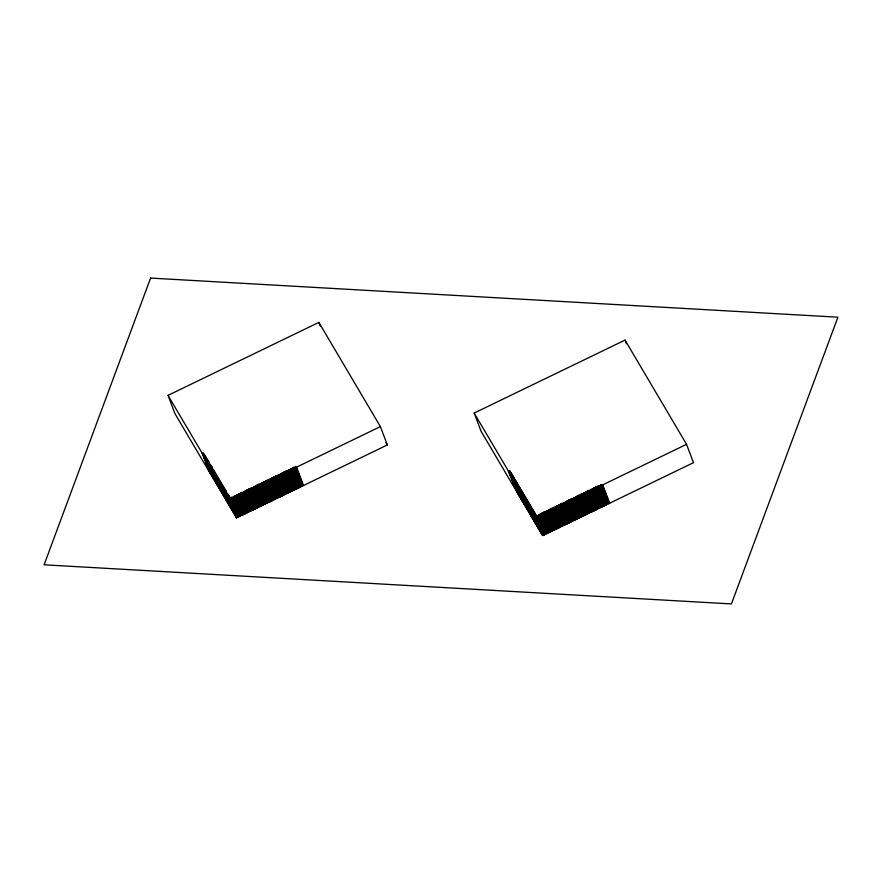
<?xml version="1.0" encoding="UTF-8"?>
<svg xmlns="http://www.w3.org/2000/svg" width="882" height="882" viewBox="0 0 882 882"><rect width="100%" height="100%" fill="white"/><g stroke="black" fill="none" stroke-linecap="round" stroke-linejoin="round"><path stroke-width="1.32" d="M210.037 472.664L202.794 454.285L203.499 452.896L203.069 454.329L210.721 473.821M203.753 455.487L204.459 454.087L203.477 455.443L211.404 474.979M204.437 456.644L205.142 455.244L204.161 456.6L212.088 476.137M205.12 457.802L205.826 456.402L204.845 457.758L212.771 477.294M205.804 458.96L206.509 457.56L205.528 458.916L213.455 478.452M206.487 460.117L207.193 458.717L206.212 460.073L214.139 479.61M207.171 461.275L207.876 459.875L206.895 461.231L214.822 480.767M207.854 462.433L208.56 461.043L207.579 462.388L215.506 481.925L208.538 463.59L209.243 462.201L208.538 463.59M216.189 483.082L208.946 464.704L209.651 463.315L209.221 464.748L216.873 484.24M209.905 465.905L210.611 464.516L209.629 465.861L217.556 485.398M210.589 467.063L211.294 465.674L210.313 467.019L218.24 486.555L211.272 468.221L211.978 466.832L211.272 468.221M209.762 472.62L210.456 471.231M218.923 487.713L211.68 469.334L212.386 467.945L211.956 469.378L219.607 488.871M212.639 470.536L213.345 469.147L212.364 470.492L220.291 490.028M213.323 471.694L214.028 470.304L213.047 471.65L220.974 491.186M214.006 472.851L214.712 471.462L213.731 472.807L221.658 492.343M214.69 474.009L215.395 472.62L214.414 473.965L222.341 493.501M215.373 475.166L216.079 473.777L215.098 475.122L223.025 494.659M216.057 476.324L216.763 474.935L215.781 476.28L223.708 495.816M216.74 477.482L217.446 476.093L216.465 477.438L224.392 496.974M217.424 478.639L218.13 477.25L217.148 478.606L225.075 498.132M218.108 479.797L218.813 478.408L217.832 479.764L225.759 499.289M218.791 480.955L219.497 479.565L218.516 480.922L226.442 500.447M219.475 482.112L220.18 480.723L219.199 482.079L227.126 501.604M220.158 483.27L220.864 481.881L219.883 483.237L227.81 502.762M218.648 487.669L219.342 486.28M220.842 484.427L221.547 483.038L220.566 484.394L228.493 503.92M221.525 485.585L222.231 484.196L221.25 485.552L229.177 505.077M222.209 486.743L222.914 485.354L221.933 486.71L229.86 506.235M222.892 487.9L223.598 486.511L222.617 487.867L230.544 507.393M223.576 489.069L224.282 487.669L223.3 489.025L231.227 508.55M224.26 490.227L224.965 488.826L223.984 490.183L231.911 509.719M224.943 491.384L225.649 489.984L224.667 491.34L232.594 510.876L225.627 492.542L226.332 491.142L225.627 492.542M233.278 512.034L226.035 493.655L226.729 492.266L226.31 493.7L233.962 513.192M224.8 498.098L225.494 496.698M226.994 494.857L227.699 493.457L226.718 494.813L234.645 514.349M227.677 496.015L228.383 494.615L227.402 495.971L235.329 515.507L228.361 497.172L229.066 495.772L228.361 497.172M230.456 499.444L236.707 515.264L236.012 516.665L228.769 498.286L229.463 496.897L237.115 516.389L236.409 517.778L237.39 516.422L230.147 498.054L229.452 499.444L236.696 517.822M236.409 517.778L229.044 498.33L229.75 496.93M229.728 499.488L230.434 498.098M231.128 498.639L232.109 497.283L239.066 515.617L238.372 517.006L231.128 498.639L238.372 517.006M231.404 498.672L232.109 497.283M232.804 497.823L233.785 496.467L240.742 514.801L240.047 516.202L232.804 497.823L240.047 516.202M233.08 497.867L233.785 496.467M234.48 497.007L235.461 495.662L242.418 513.997L241.723 515.386L234.48 497.007L241.723 515.386M234.755 497.051L235.461 495.662M236.155 496.202L237.137 494.846L244.094 513.181L243.399 514.581L236.155 496.202L243.399 514.581M236.431 496.246L237.137 494.846M237.831 495.386L238.813 494.041L245.78 512.376L245.075 513.765L237.831 495.386L245.075 513.765M238.107 495.43L238.813 494.041M239.507 494.582L240.488 493.225L247.456 511.56L246.751 512.96L239.507 494.582L246.751 512.96M239.783 494.626L240.488 493.225M241.183 493.766L242.164 492.421L249.132 510.755L248.426 512.144L241.183 493.766L248.426 512.144M241.459 493.81L242.164 492.421M242.859 492.961L243.84 491.605L250.808 509.939L250.102 511.328L242.859 492.961L250.102 511.328M243.134 492.994L243.84 491.605M244.535 492.145L245.516 490.8L252.484 509.135L251.778 510.524L244.535 492.145L251.778 510.524M244.81 492.189L245.516 490.8M246.21 491.34L247.192 489.984L254.159 508.319L253.454 509.708L246.21 491.34L253.454 509.708M246.486 491.373L247.192 489.984M247.886 490.524L248.867 489.179L255.835 507.514L255.13 508.903L247.886 490.524L255.13 508.903M248.162 490.568L248.867 489.179M249.562 489.719L250.543 488.363L257.511 506.698L256.805 508.087L249.562 489.719L256.805 508.087M249.838 489.753L250.543 488.363M251.238 488.904L252.219 487.559L259.187 505.882L258.481 507.282L251.238 488.904L258.481 507.282M251.513 488.948L252.219 487.559M238.096 516.962L238.79 515.573L231.823 497.239M252.914 488.099L253.895 486.743L260.863 505.077L260.157 506.466L252.914 488.099L260.157 506.466M253.189 488.132L253.895 486.743M239.772 516.157L240.466 514.768L233.51 496.434M254.589 487.283L255.571 485.927L262.538 504.261L261.833 505.662L254.589 487.283L261.833 505.662M254.865 487.327L255.571 485.927M241.448 515.342L242.142 513.952L235.185 495.618M256.265 486.467L257.246 485.122L264.214 503.457L263.509 504.846L256.265 486.467L263.509 504.846M256.552 486.511L257.246 485.122M243.123 514.537L243.818 513.148L236.861 494.813M257.941 485.662L258.922 484.306L265.89 502.641L265.184 504.041L257.941 485.662L265.184 504.041M258.228 485.706L258.922 484.306M244.799 513.721L245.494 512.332L238.537 493.997M259.617 484.846L260.598 483.501L267.566 501.836L266.86 503.225L259.617 484.846L266.86 503.225M259.903 484.891L260.598 483.501M246.475 512.916L247.169 511.527L240.213 493.192M261.293 484.042L262.274 482.686L269.242 501.02L268.536 502.42L261.293 484.042L268.536 502.42M261.579 484.086L262.274 482.686M248.151 512.1L248.845 510.711L241.889 492.377M262.968 483.226L263.95 481.881L270.917 500.215L270.212 501.604L262.968 483.226L270.212 501.604M263.255 483.27L263.95 481.881M249.827 511.295L250.521 509.895L243.564 491.561M264.644 482.421L265.625 481.065L272.593 499.399L271.888 500.789L264.644 482.421L271.888 500.789M264.931 482.454L265.625 481.065M251.502 510.48L252.197 509.09L245.24 490.756M266.32 481.605L267.301 480.26L274.269 498.595L273.563 499.984L266.32 481.605L273.563 499.984M266.607 481.649L267.301 480.26M253.178 509.675L253.873 508.275L246.916 489.94M267.996 480.8L268.977 479.444L275.945 497.779L275.239 499.168L267.996 480.8L275.239 499.168M268.282 480.833L268.977 479.444M254.854 508.859L255.548 507.47L248.592 489.135M269.683 479.984L270.653 478.639L277.621 496.974L276.915 498.363L269.683 479.984L276.915 498.363M269.958 480.029L270.653 478.639M256.53 508.054L257.235 506.654L250.268 488.319M271.358 479.18L272.329 477.823L279.296 496.158L278.591 497.547L271.358 479.18L278.591 497.547M271.634 479.213L272.329 477.823M258.205 507.238L258.911 505.849L251.943 487.514M273.034 478.364L274.004 477.019L280.972 495.342L280.278 496.742L273.034 478.364L280.278 496.742M273.31 478.408L274.004 477.019M259.881 506.422L260.587 505.033L253.619 486.699M274.71 477.559L275.691 476.203L282.648 494.537L281.953 495.927L274.71 477.559L281.953 495.927M274.986 477.592L275.691 476.203M261.557 505.618L262.263 504.228L255.295 485.894M276.386 476.743L277.367 475.387L284.324 493.722L283.629 495.122L276.386 476.743L283.629 495.122M276.661 476.787L277.367 475.387M263.233 504.802L263.939 503.413L256.971 485.078M278.062 475.927L279.043 474.582L286 492.917L285.305 494.306L278.062 475.927L285.305 494.306M278.337 475.971L279.043 474.582M264.909 503.997L265.614 502.608L258.647 484.273M279.737 475.122L280.719 473.766L287.675 492.101L286.981 493.501L279.737 475.122L286.981 493.501M280.013 475.166L280.719 473.766M266.585 503.181L267.29 501.792L260.322 483.457M281.413 474.307L282.394 472.961L289.351 491.296L288.657 492.685L281.413 474.307L288.657 492.685M281.689 474.351L282.394 472.961M268.26 502.376L268.966 500.987L261.998 482.652M283.089 473.502L284.07 472.146L291.027 490.48L290.332 491.869L283.089 473.502L290.332 491.869M283.365 473.546L284.07 472.146M269.936 501.56L270.642 500.171L263.674 481.837M284.765 472.686L285.746 471.341L292.703 489.675L292.008 491.065L284.765 472.686L292.008 491.065M285.04 472.73L285.746 471.341M271.612 500.755L272.317 499.355L265.35 481.021M286.441 471.881L287.422 470.525L294.379 488.86L293.684 490.249L286.441 471.881L293.684 490.249M286.716 471.914L287.422 470.525M273.288 499.94L273.993 498.55L267.026 480.216M288.116 471.065L289.098 469.72L296.054 488.055L295.36 489.444L288.116 471.065L295.36 489.444M288.392 471.109L289.098 469.72M274.964 499.135L275.669 497.735L268.701 479.4M289.792 470.26L290.773 468.904L297.73 487.239L297.036 488.628L289.792 470.26L297.036 488.628M290.068 470.293L290.773 468.904M276.639 498.319L277.345 496.93L270.377 478.595M291.468 469.445L292.449 468.099L299.417 486.434L298.711 487.823L291.468 469.445L298.711 487.823M291.744 469.489L292.449 468.099M278.315 497.514L279.021 496.114L272.053 477.779M293.144 468.64L294.125 467.284L301.093 485.618L300.387 487.007L293.144 468.64L300.387 487.007M293.419 468.673L294.125 467.284M279.991 496.698L280.697 495.309L273.729 476.975M294.82 467.824L295.801 466.468L302.769 484.802L302.063 486.203L294.82 467.824L302.063 486.203M295.095 467.868L295.801 466.468M281.667 495.882L282.372 494.493L275.405 476.159M283.343 495.078L284.048 493.688L277.08 475.354M285.018 494.262L285.724 492.873L278.756 474.538M286.694 493.457L287.4 492.068L280.432 473.733M288.37 492.641L289.075 491.252L282.108 472.917M290.046 491.836L290.751 490.447L283.784 472.113M291.733 491.02L292.427 489.631L285.459 471.297M293.408 490.216L294.103 488.815L287.146 470.481M295.084 489.4L295.779 488.011L288.822 469.676M296.76 488.595L297.454 487.195L290.498 468.86M298.436 487.779L299.13 486.39L292.174 468.055M300.112 486.974L300.806 485.574L293.849 467.24M301.787 486.158L302.482 484.769L295.525 466.435M508.66 471.076L510.325 471.319L508.66 471.076L516.312 490.568M509.344 472.234L511.009 472.476L509.344 472.234L516.874 491.958L518.539 492.2M510.028 473.391L511.692 473.634L510.028 473.391L516.874 491.958M510.59 474.781L512.376 474.792L510.59 474.781L517.558 493.115L519.222 493.358M511.395 475.707L513.059 475.949L511.395 475.707L519.046 495.199M512.078 476.864L513.743 477.107L512.078 476.864L519.608 496.588L512.762 478.022L514.427 478.265L512.762 478.022M513.324 479.411L515.11 479.422L513.324 479.411L520.292 497.746L521.957 497.988M514.129 480.337L515.794 480.58L514.129 480.337L521.78 499.829M514.812 481.495L516.477 481.737L514.812 481.495L522.342 501.219L515.496 482.652L517.161 482.895L515.496 482.652M516.058 484.042L517.844 484.053L516.058 484.042L523.026 502.376L524.691 502.619M516.863 484.968L518.528 485.21L516.863 484.968L524.514 504.46M515.628 489.411L508.341 470.966M517.547 486.125L519.211 486.368L517.547 486.125L525.077 505.849L518.23 487.283L519.895 487.526L518.23 487.283M518.792 488.672L520.578 488.683L518.792 488.672L525.881 506.775M519.597 489.598L521.262 489.841L519.597 489.598L527.127 509.322L528.792 509.564M519.906 494.515L518.362 494.041M520.281 490.756L521.946 490.998L520.281 490.756L527.932 510.248M520.964 491.913L522.629 492.167L520.964 491.913L528.616 511.406M521.648 493.071L523.313 493.325L521.648 493.071L529.178 512.795L530.843 513.048M522.331 494.229L523.996 494.482L522.331 494.229L529.862 513.952L531.526 514.206M522.64 499.146L521.097 498.672M523.015 495.386L524.68 495.64L523.015 495.386L530.666 514.879M523.699 496.544L525.363 496.798L523.699 496.544L531.229 516.268L524.382 497.702L526.047 497.955L524.382 497.702M524.944 499.091L526.73 499.113L524.944 499.091L531.912 517.425L533.577 517.679M525.374 503.776L523.831 503.302M525.749 500.017L527.414 500.27L525.749 500.017L533.401 519.509M526.433 501.185L528.097 501.428L526.433 501.185L533.963 520.909L527.116 502.343L528.781 502.586L527.116 502.343M527.679 503.732L529.465 503.743L527.679 503.732L534.768 521.835M528.109 508.407L526.565 507.933M528.483 504.658L530.148 504.901L528.483 504.658L536.013 524.382L537.678 524.625M529.167 505.816L530.832 506.059L529.167 505.816L536.697 525.54L529.85 506.974L531.515 507.216L529.85 506.974M530.413 508.363L532.199 508.374L530.413 508.363L537.502 526.466M531.218 509.289L532.882 509.531L531.218 509.289L538.748 529.013L540.412 529.255M531.901 510.446L533.566 510.689L531.901 510.446L539.431 530.17L532.585 511.604L534.249 511.847L532.585 511.604M533.147 512.993L534.933 513.004L533.147 512.993L540.236 531.096M535.506 514.393L533.831 514.151L535.506 514.393L542.463 532.728M534.26 518.837L532.717 518.351M534.635 515.077L542.165 534.801L543.83 535.043L536.3 515.32L534.635 515.077L536.19 515.551L543.147 533.886L541.482 533.643L533.952 513.919M535.319 516.235L536.984 516.477L535.319 516.235L542.165 534.801M536.873 515.65L538.659 515.672L545.506 534.238L543.841 533.985L536.873 515.65L538.549 515.904L545.506 534.238M538.549 514.845L540.335 514.856L547.182 533.423L545.517 533.18L538.549 514.845L540.225 515.088L547.182 533.423M536.995 523.467L535.451 522.993M540.225 514.03L542.011 514.052L548.858 532.618L547.193 532.364L540.225 514.03L541.901 514.283L548.858 532.618M541.901 513.225L543.687 513.236L550.533 531.802L548.869 531.559L541.901 513.225L543.577 513.467L550.533 531.802M543.577 512.409L545.363 512.42L552.209 530.986L550.544 530.744L543.577 512.409L545.252 512.663L552.209 530.986M545.252 511.604L547.038 511.615L553.885 530.181L552.22 529.939L545.252 511.604L546.928 511.847L553.885 530.181M539.729 528.097L538.185 527.623M546.928 510.788L548.714 510.799L555.572 529.365L553.896 529.123L546.928 510.788L548.604 511.031L555.572 529.365M548.615 509.983L550.39 509.994L557.248 528.561L555.572 528.318L548.615 509.983L550.28 510.226L557.248 528.561M550.291 509.168L552.066 509.179L558.923 527.745L557.248 527.502L550.291 509.168L551.956 509.41L558.923 527.745M551.967 508.363L553.753 508.374L560.599 526.94L558.923 526.697L551.967 508.363L553.631 508.605L560.599 526.94M540.92 532.254L533.268 512.762M553.642 507.547L555.428 507.558L562.275 526.124L560.599 525.881L553.642 507.547L555.307 507.789L562.275 526.124M555.318 506.731L557.104 506.753L563.951 525.319L562.275 525.066L555.318 506.731L556.983 506.985L563.951 525.319M556.994 505.926L558.78 505.937L565.627 524.503L563.951 524.261L556.994 505.926L558.659 506.169L565.627 524.503M543.841 533.985L536.995 515.419M558.67 505.11L560.456 505.132L567.302 523.699L565.627 523.445L558.67 505.11L560.335 505.364L567.302 523.699M543.83 535.043L536.984 516.477M545.517 533.18L538.67 514.614M560.346 504.306L562.132 504.317L568.978 522.883L567.302 522.64L560.346 504.306L562.01 504.548L568.978 522.883M547.193 532.364L540.346 513.798M562.021 503.49L563.807 503.512L570.654 522.078L568.978 521.824L562.021 503.49L563.686 503.743L570.654 522.078M548.869 531.559L542.022 512.993M563.697 502.685L565.483 502.696L572.33 521.262L570.654 521.019L563.697 502.685L565.362 502.927L572.33 521.262M550.544 530.744L543.698 512.177M565.373 501.869L567.159 501.88L574.006 520.446L572.341 520.204L565.373 501.869L567.038 502.123L574.006 520.446M552.22 529.939L545.374 511.373M567.049 501.064L568.835 501.075L575.681 519.641L574.017 519.399L567.049 501.064L568.714 501.307L575.681 519.641M553.896 529.123L547.049 510.557M568.725 500.248L570.511 500.259L577.357 518.825L575.692 518.583L568.725 500.248L570.389 500.491L577.357 518.825M555.572 528.318L548.725 509.752M570.4 499.444L572.186 499.455L579.033 518.021L577.368 517.778L570.4 499.444L572.065 499.686L579.033 518.021M557.248 527.502L550.401 508.936M572.076 498.628L573.862 498.639L580.709 517.205L579.044 516.962L572.076 498.628L573.741 498.87L580.709 517.205M558.923 526.697L552.077 508.131M573.752 497.823L575.538 497.834L582.385 516.4L580.72 516.157L573.752 497.823L575.417 498.065L582.385 516.4M560.599 525.881L553.753 507.315M575.428 497.007L577.214 497.018L584.06 515.584L582.396 515.342L575.428 497.007L577.093 497.25L584.06 515.584M562.275 525.066L555.428 506.5M577.104 496.191L578.89 496.213L585.736 514.779L584.071 514.526L577.104 496.191L578.768 496.445L585.736 514.779M563.951 524.261L557.104 505.695M578.779 495.386L580.565 495.397L587.412 513.963L585.747 513.721L578.779 495.386L580.444 495.629L587.412 513.963M565.627 523.445L558.78 504.879M580.455 494.57L582.241 494.593L589.088 513.159L587.423 512.905L580.455 494.57L582.12 494.824L589.088 513.159M567.302 522.64L560.456 504.074M582.131 493.766L583.917 493.777L590.764 512.343L589.099 512.1L582.131 493.766L583.796 494.008L590.764 512.343M568.978 521.824L562.132 503.258M583.807 492.95L585.593 492.972L592.439 511.538L590.775 511.284L583.807 492.95L585.483 493.203L592.439 511.538M570.654 521.019L563.807 502.453M585.483 492.145L587.269 492.156L594.115 510.722L592.45 510.48L585.483 492.145L587.158 492.388L594.115 510.722M572.341 520.204L565.483 501.637M587.158 491.329L588.944 491.34L595.791 509.906L594.126 509.664L587.158 491.329L588.834 491.583L595.791 509.906M574.017 519.399L567.159 500.833M588.834 490.524L590.62 490.535L597.467 509.101L595.802 508.859L588.834 490.524L590.51 490.767L597.467 509.101M575.692 518.583L568.835 500.017M590.51 489.708L592.296 489.719L599.143 508.286L597.478 508.043L590.51 489.708L592.186 489.951L599.143 508.286M577.368 517.778L570.522 499.212M592.186 488.904L593.972 488.915L600.818 507.481L599.154 507.238L592.186 488.904L593.862 489.146L600.818 507.481M579.044 516.962L572.197 498.396M593.862 488.088L595.648 488.099L602.494 506.665L600.829 506.422L593.862 488.088L595.537 488.33L602.494 506.665M580.72 516.157L573.873 497.591M595.537 487.283L597.323 487.294L604.17 505.86L602.505 505.618L595.537 487.283L597.213 487.526L604.17 505.86M582.396 515.342L575.549 496.775M597.213 486.467L598.999 486.478L605.846 505.044L604.181 504.802L597.213 486.467L598.889 486.71L605.846 505.044M584.071 514.526L577.225 495.96M598.889 485.651L600.675 485.673L607.522 504.239L605.857 503.986L598.889 485.651L600.565 485.905L607.522 504.239M585.747 513.721L578.901 495.155M600.565 484.846L602.351 484.857L609.208 503.424L607.533 503.181L600.565 484.846L602.241 485.089L609.208 503.424M587.423 512.905L580.577 494.339M589.099 512.1L582.252 493.534M590.775 511.284L583.928 492.718M592.45 510.48L585.604 491.913M594.126 509.664L587.28 491.098M595.802 508.859L588.956 490.293M597.478 508.043L590.631 489.477M599.154 507.238L592.307 488.672M600.829 506.422L593.983 487.856M602.505 505.618L595.659 487.051M604.181 504.802L597.334 486.236M605.857 503.986L599.01 485.42M607.533 503.181L600.686 484.615M168.021 395.368L318.865 322.393L380.385 426.612L387.352 444.947L236.497 517.91L174.978 413.702L168.021 395.368L229.529 499.576L380.385 426.612M474.174 413.063L625.018 340.099L686.538 444.319L693.506 462.653L542.65 535.617L481.131 431.397L474.174 413.063L535.683 517.282L686.538 444.319M578.68 498.628L581.381 499.025M589.474 500.215L596.21 501.208M600.256 501.803L609.694 503.192L602.726 484.857M607.654 502.949L609.319 503.192M605.978 503.754L607.643 504.008M604.302 504.57L605.967 504.813M602.627 505.375L604.291 505.629M600.951 506.191L602.615 506.433M599.275 507.007L600.94 507.249M597.599 507.812L599.264 508.054M595.923 508.627L597.588 508.87M594.248 509.432L595.912 509.675M592.572 510.248L594.236 510.491M590.885 511.053L592.561 511.306M589.209 511.869L590.885 512.111M587.533 512.674L589.209 512.927M585.857 513.489L587.533 513.732M584.182 514.294L585.857 514.548M582.506 515.11L584.182 515.353M580.83 515.915L582.506 516.168M579.154 516.731L580.83 516.973M577.478 517.547L579.154 517.789M575.803 518.351L577.478 518.594M574.127 519.167L575.792 519.41M572.451 519.972L574.116 520.215M570.775 520.788L572.44 521.03M569.099 521.593L570.764 521.846M567.424 522.409L569.088 522.651M565.748 523.213L567.413 523.467M564.072 524.029L565.737 524.272M562.396 524.834L564.061 525.088M560.72 525.65L562.385 525.893M559.045 526.455L560.709 526.708M557.369 527.271L559.034 527.513M555.693 528.086L557.358 528.329M554.017 528.891L555.682 529.134M552.341 529.707L554.006 529.95M550.666 530.512L552.33 530.755M548.99 531.328L550.655 531.57M547.314 532.133L548.979 532.386M545.638 532.948L547.303 533.191M543.962 533.753L545.627 534.007M542.287 534.569L543.951 534.812M385.952 442.577L387.352 444.947M625.018 340.099L626.418 343.76M530.534 508.131L538.064 527.855M527.8 503.501L535.33 523.224M525.066 498.859L532.596 518.583M518.914 488.441L526.444 508.164M516.179 483.81L523.71 503.534M513.445 479.18L520.975 498.903M510.711 474.549L518.241 494.273M318.865 322.393L320.265 326.064M296.572 467.151L303.54 485.486M232.098 504.394L230.698 500.733L232.032 504.295M233.951 509.289L235.34 512.949M230.423 500.689L231.878 504.46M202.187 453.26L209.155 471.594M150.579 278.073L44.1 564.8L731.421 603.927L837.9 317.2L150.579 278.073"/></g></svg>
